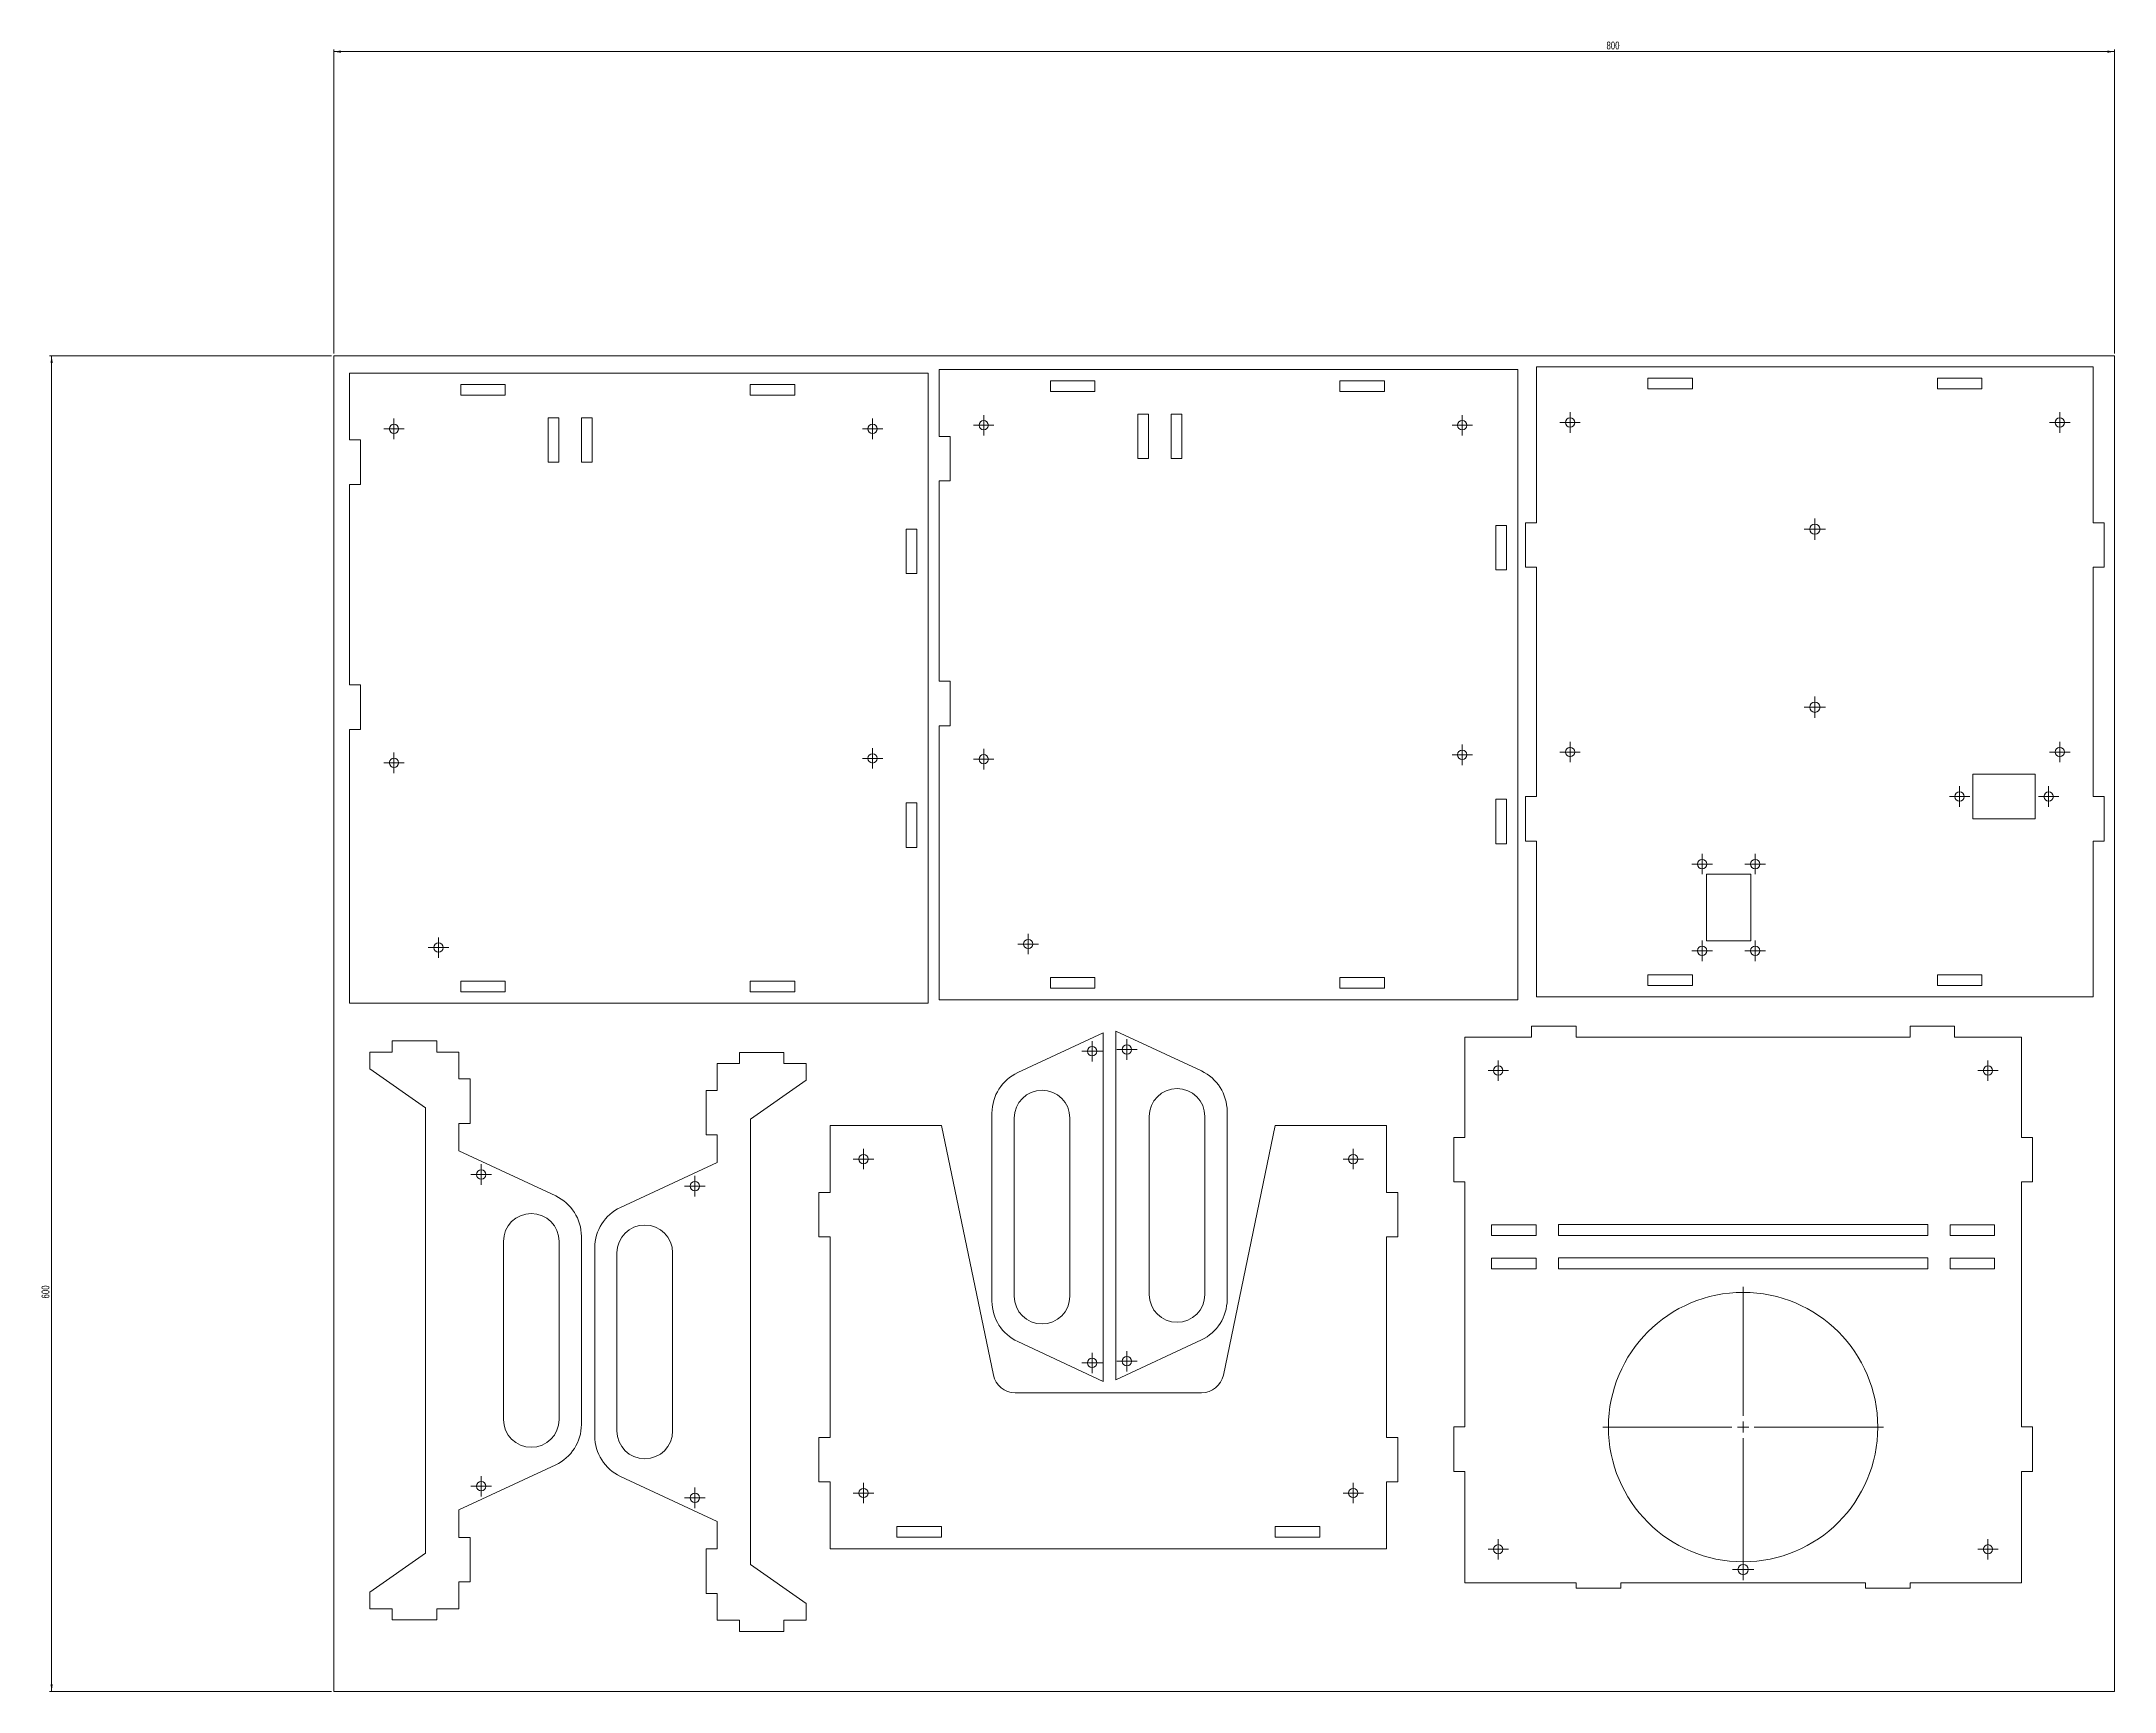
# Model space of a CAD drawing. Header units: millimetres. Extents: x -117 to 814, y 228 to 970.
import ezdxf

# ---------------------------------------------------------------- set-up
doc = ezdxf.new("R2010")
doc.units = ezdxf.units.MM
doc.styles.add('SLDTEXTSTYLE0', font='TXT', dxfattribs={"width": 0.75})
doc.dimstyles.new('SLDDIMSTYLE0', dxfattribs={"dimtxt": 3.5, "dimasz": 3.302, "dimexe": 0, "dimexo": 0.0625, "dimgap": 0.875, "dimtad": 1, "dimrnd": 1e-09, "dimzin": 12, "dimdsep": 46, "dimtxsty": 'SLDTEXTSTYLE0', "dimsah": 1, "dimcen": 0.09, "dimadec": 0, "dimazin": 3, "dimtfac": 1, "dimtofl": 0, "dimtmove": 0, "dimatfit": 3, "dimfxl": 0, "dimfrac": 2, "dimtolj": 1, "dimtzin": 12, "dimarcsym": 0})

# ---------------------------------------------------------------- blocks, each defined once
blk = doc.blocks.new('SW_CENTERMARKSYMBOL_0')
at = {"color": 0, "linetype": 'Continuous', "lineweight": 0}
for p, q in [((-2.5, 0), (-4.6, 0)), ((0, 0), (-2.5, 0)), ((0, 2.5), (0, 4.6)), ((0, 0), (0, 2.5)), ((0, 0), (0, -2.5)), ((0, 0), (2.5, 0)), ((2.5, 0), (4.6, 0)), ((0, -2.5), (0, -4.6))]:
    blk.add_line(p, q, dxfattribs=at)
blk = doc.blocks.new('SW_CENTERMARKSYMBOL_1')
at = {"color": 0, "linetype": 'Continuous', "lineweight": 0}
for p, q in [((-2.5, 0), (-4.6, 0)), ((0, 0), (-2.5, 0)), ((0, 2.5), (0, 4.6)), ((0, 0), (0, 2.5)), ((0, 0), (0, -2.5)), ((0, 0), (2.5, 0)), ((2.5, 0), (4.6, 0)), ((0, -2.5), (0, -4.6))]:
    blk.add_line(p, q, dxfattribs=at)
blk = doc.blocks.new('SW_CENTERMARKSYMBOL_2')
at = {"color": 0, "linetype": 'Continuous', "lineweight": 0}
for p, q in [((-2.5, 0), (-4.6, 0)), ((0, 0), (-2.5, 0)), ((0, 2.5), (0, 4.6)), ((0, 0), (0, 2.5)), ((0, 0), (0, -2.5)), ((0, 0), (2.5, 0)), ((2.5, 0), (4.6, 0)), ((0, -2.5), (0, -4.6))]:
    blk.add_line(p, q, dxfattribs=at)
blk = doc.blocks.new('SW_CENTERMARKSYMBOL_3')
at = {"color": 0, "linetype": 'Continuous', "lineweight": 0}
for p, q in [((-2.5, 0), (-4.6, 0)), ((0, 0), (-2.5, 0)), ((0, 2.5), (0, 4.6)), ((0, 0), (0, 2.5)), ((0, 0), (0, -2.5)), ((0, 0), (2.5, 0)), ((2.5, 0), (4.6, 0)), ((0, -2.5), (0, -4.6))]:
    blk.add_line(p, q, dxfattribs=at)
blk = doc.blocks.new('SW_CENTERMARKSYMBOL_4')
at = {"color": 0, "linetype": 'Continuous', "lineweight": 0}
for p, q in [((-2.5, 0), (-4.6, 0)), ((0, 0), (-2.5, 0)), ((0, 2.5), (0, 4.6)), ((0, 0), (0, 2.5)), ((0, 0), (0, -2.5)), ((0, 0), (2.5, 0)), ((2.5, 0), (4.6, 0)), ((0, -2.5), (0, -4.6))]:
    blk.add_line(p, q, dxfattribs=at)
blk = doc.blocks.new('SW_CENTERMARKSYMBOL_5')
at = {"color": 0, "linetype": 'Continuous', "lineweight": 0}
for p, q in [((-2.5, 0), (-4.8, 0)), ((0, 0), (-2.5, 0)), ((0, 2.5), (0, 4.8)), ((0, 0), (0, 2.5)), ((0, 0), (0, -2.5)), ((0, 0), (2.5, 0)), ((2.5, 0), (4.8, 0)), ((0, -2.5), (0, -4.8))]:
    blk.add_line(p, q, dxfattribs=at)
blk = doc.blocks.new('SW_CENTERMARKSYMBOL_6')
at = {"color": 0, "linetype": 'Continuous', "lineweight": 0}
for p, q in [((-2.5, 0), (-4.8, 0)), ((0, 0), (-2.5, 0)), ((0, 2.5), (0, 4.8)), ((0, 0), (0, 2.5)), ((0, 0), (0, -2.5)), ((0, 0), (2.5, 0)), ((2.5, 0), (4.8, 0)), ((0, -2.5), (0, -4.8))]:
    blk.add_line(p, q, dxfattribs=at)
blk = doc.blocks.new('SW_CENTERMARKSYMBOL_7')
at = {"color": 0, "linetype": 'Continuous', "lineweight": 0}
for p, q in [((-2.5, 0), (-4.6, 0)), ((0, 0), (-2.5, 0)), ((0, 2.5), (0, 4.6)), ((0, 0), (0, 2.5)), ((0, 0), (0, -2.5)), ((0, 0), (2.5, 0)), ((2.5, 0), (4.6, 0)), ((0, -2.5), (0, -4.6))]:
    blk.add_line(p, q, dxfattribs=at)
blk = doc.blocks.new('SW_CENTERMARKSYMBOL_8')
at = {"color": 0, "linetype": 'Continuous', "lineweight": 0}
for p, q in [((-2.5, 0), (-4.6, 0)), ((0, 0), (-2.5, 0)), ((0, 2.5), (0, 4.6)), ((0, 0), (0, 2.5)), ((0, 0), (0, -2.5)), ((0, 0), (2.5, 0)), ((2.5, 0), (4.6, 0)), ((0, -2.5), (0, -4.6))]:
    blk.add_line(p, q, dxfattribs=at)
blk = doc.blocks.new('SW_CENTERMARKSYMBOL_9')
at = {"color": 0, "linetype": 'Continuous', "lineweight": 0}
for p, q in [((-2.5, 0), (-4.6, 0)), ((0, 0), (-2.5, 0)), ((0, 2.5), (0, 4.6)), ((0, 0), (0, 2.5)), ((0, 0), (0, -2.5)), ((0, 0), (2.5, 0)), ((2.5, 0), (4.6, 0)), ((0, -2.5), (0, -4.6))]:
    blk.add_line(p, q, dxfattribs=at)
blk = doc.blocks.new('SW_CENTERMARKSYMBOL_10')
at = {"color": 0, "linetype": 'Continuous', "lineweight": 0}
for p, q in [((-2.5, 0), (-4.6, 0)), ((0, 0), (-2.5, 0)), ((0, 2.5), (0, 4.6)), ((0, 0), (0, 2.5)), ((0, 0), (0, -2.5)), ((0, 0), (2.5, 0)), ((2.5, 0), (4.6, 0)), ((0, -2.5), (0, -4.6))]:
    blk.add_line(p, q, dxfattribs=at)
blk = doc.blocks.new('SW_CENTERMARKSYMBOL_11')
at = {"color": 0, "linetype": 'Continuous', "lineweight": 0}
for p, q in [((-2.5, 0), (-4.6, 0)), ((0, 0), (-2.5, 0)), ((0, 2.5), (0, 4.6)), ((0, 0), (0, 2.5)), ((0, 0), (0, -2.5)), ((0, 0), (2.5, 0)), ((2.5, 0), (4.6, 0)), ((0, -2.5), (0, -4.6))]:
    blk.add_line(p, q, dxfattribs=at)
blk = doc.blocks.new('SW_CENTERMARKSYMBOL_12')
at = {"color": 0, "linetype": 'Continuous', "lineweight": 0}
for p, q in [((-2.5, 0), (-4.6, 0)), ((0, 0), (-2.5, 0)), ((0, 2.5), (0, 4.6)), ((0, 0), (0, 2.5)), ((0, 0), (0, -2.5)), ((0, 0), (2.5, 0)), ((2.5, 0), (4.6, 0)), ((0, -2.5), (0, -4.6))]:
    blk.add_line(p, q, dxfattribs=at)
blk = doc.blocks.new('SW_CENTERMARKSYMBOL_13')
at = {"color": 0, "linetype": 'Continuous', "lineweight": 0}
for p, q in [((-2.5, 0), (-4.6, 0)), ((0, 0), (-2.5, 0)), ((0, 2.5), (0, 4.6)), ((0, 0), (0, 2.5)), ((0, 0), (0, -2.5)), ((0, 0), (2.5, 0)), ((2.5, 0), (4.6, 0)), ((0, -2.5), (0, -4.6))]:
    blk.add_line(p, q, dxfattribs=at)
blk = doc.blocks.new('SW_CENTERMARKSYMBOL_14')
at = {"color": 0, "linetype": 'Continuous', "lineweight": 0}
for p, q in [((-2.5, 0), (-4.6, 0)), ((0, 0), (-2.5, 0)), ((0, 2.5), (0, 4.6)), ((0, 0), (0, 2.5)), ((0, 0), (0, -2.5)), ((0, 0), (2.5, 0)), ((2.5, 0), (4.6, 0)), ((0, -2.5), (0, -4.6))]:
    blk.add_line(p, q, dxfattribs=at)
blk = doc.blocks.new('SW_CENTERMARKSYMBOL_15')
at = {"color": 0, "linetype": 'Continuous', "lineweight": 0}
for p, q in [((-2.5, 0), (-4.6, 0)), ((0, 0), (-2.5, 0)), ((0, 2.5), (0, 4.6)), ((0, 0), (0, 2.5)), ((0, 0), (0, -2.5)), ((0, 0), (2.5, 0)), ((2.5, 0), (4.6, 0)), ((0, -2.5), (0, -4.6))]:
    blk.add_line(p, q, dxfattribs=at)
blk = doc.blocks.new('SW_CENTERMARKSYMBOL_16')
at = {"color": 0, "linetype": 'Continuous', "lineweight": 0}
for p, q in [((-2.5, 0), (-4.6, 0)), ((0, 0), (-2.5, 0)), ((0, 2.5), (0, 4.6)), ((0, 0), (0, 2.5)), ((0, 0), (0, -2.5)), ((0, 0), (2.5, 0)), ((2.5, 0), (4.6, 0)), ((0, -2.5), (0, -4.6))]:
    blk.add_line(p, q, dxfattribs=at)
blk = doc.blocks.new('SW_CENTERMARKSYMBOL_17')
at = {"color": 0, "linetype": 'Continuous', "lineweight": 0}
for p, q in [((-2.5, 0), (-4.6, 0)), ((0, 0), (-2.5, 0)), ((0, 2.5), (0, 4.6)), ((0, 0), (0, 2.5)), ((0, 0), (0, -2.5)), ((0, 0), (2.5, 0)), ((2.5, 0), (4.6, 0)), ((0, -2.5), (0, -4.6))]:
    blk.add_line(p, q, dxfattribs=at)
blk = doc.blocks.new('SW_CENTERMARKSYMBOL_18')
at = {"color": 0, "linetype": 'Continuous', "lineweight": 0}
for p, q in [((-2.5, 0), (-4.6, 0)), ((0, 0), (-2.5, 0)), ((0, 2.5), (0, 4.6)), ((0, 0), (0, 2.5)), ((0, 0), (0, -2.5)), ((0, 0), (2.5, 0)), ((2.5, 0), (4.6, 0)), ((0, -2.5), (0, -4.6))]:
    blk.add_line(p, q, dxfattribs=at)
blk = doc.blocks.new('SW_CENTERMARKSYMBOL_19')
at = {"color": 0, "linetype": 'Continuous', "lineweight": 0}
for p, q in [((-2.5, 0), (-4.6, 0)), ((0, 0), (-2.5, 0)), ((0, 2.5), (0, 4.6)), ((0, 0), (0, 2.5)), ((0, 0), (0, -2.5)), ((0, 0), (2.5, 0)), ((2.5, 0), (4.6, 0)), ((0, -2.5), (0, -4.6))]:
    blk.add_line(p, q, dxfattribs=at)
blk = doc.blocks.new('SW_CENTERMARKSYMBOL_20')
at = {"color": 0, "linetype": 'Continuous', "lineweight": 0}
for p, q in [((-2.5, 0), (-4.6, 0)), ((0, 0), (-2.5, 0)), ((0, 2.5), (0, 4.6)), ((0, 0), (0, 2.5)), ((0, 0), (0, -2.5)), ((0, 0), (2.5, 0)), ((2.5, 0), (4.6, 0)), ((0, -2.5), (0, -4.6))]:
    blk.add_line(p, q, dxfattribs=at)
blk = doc.blocks.new('SW_CENTERMARKSYMBOL_21')
at = {"color": 0, "linetype": 'Continuous', "lineweight": 0}
for p, q in [((0, 5), (0, 63)), ((-5, 0), (-63, 0)), ((0, 0), (-2.5, 0)), ((0, 0), (0, 2.5)), ((0, 0), (0, -2.5)), ((0, 0), (2.5, 0)), ((5, 0), (63, 0)), ((0, -5), (0, -63))]:
    blk.add_line(p, q, dxfattribs=at)
blk = doc.blocks.new('SW_CENTERMARKSYMBOL_22')
at = {"color": 0, "linetype": 'Continuous', "lineweight": 0}
for p, q in [((-2.5, 0), (-4.8, 0)), ((0, 0), (-2.5, 0)), ((0, 2.5), (0, 4.8)), ((0, 0), (0, 2.5)), ((0, 0), (0, -2.5)), ((0, 0), (2.5, 0)), ((2.5, 0), (4.8, 0)), ((0, -2.5), (0, -4.8))]:
    blk.add_line(p, q, dxfattribs=at)
blk = doc.blocks.new('SW_CENTERMARKSYMBOL_23')
at = {"color": 0, "linetype": 'Continuous', "lineweight": 0}
for p, q in [((-2.5, 0), (-4.6, 0)), ((0, 0), (-2.5, 0)), ((0, 2.5), (0, 4.6)), ((0, 0), (0, 2.5)), ((0, 0), (0, -2.5)), ((0, 0), (2.5, 0)), ((2.5, 0), (4.6, 0)), ((0, -2.5), (0, -4.6))]:
    blk.add_line(p, q, dxfattribs=at)
blk = doc.blocks.new('SW_CENTERMARKSYMBOL_24')
at = {"color": 0, "linetype": 'Continuous', "lineweight": 0}
for p, q in [((-2.5, 0), (-4.6, 0)), ((0, 0), (-2.5, 0)), ((0, 2.5), (0, 4.6)), ((0, 0), (0, 2.5)), ((0, 0), (0, -2.5)), ((0, 0), (2.5, 0)), ((2.5, 0), (4.6, 0)), ((0, -2.5), (0, -4.6))]:
    blk.add_line(p, q, dxfattribs=at)
blk = doc.blocks.new('SW_CENTERMARKSYMBOL_25')
at = {"color": 0, "linetype": 'Continuous', "lineweight": 0}
for p, q in [((-2.5, 0), (-4.6, 0)), ((0, 0), (-2.5, 0)), ((0, 2.5), (0, 4.6)), ((0, 0), (0, 2.5)), ((0, 0), (0, -2.5)), ((0, 0), (2.5, 0)), ((2.5, 0), (4.6, 0)), ((0, -2.5), (0, -4.6))]:
    blk.add_line(p, q, dxfattribs=at)
blk = doc.blocks.new('SW_CENTERMARKSYMBOL_26')
at = {"color": 0, "linetype": 'Continuous', "lineweight": 0}
for p, q in [((-2.5, 0), (-4.6, 0)), ((0, 0), (-2.5, 0)), ((0, 2.5), (0, 4.6)), ((0, 0), (0, 2.5)), ((0, 0), (0, -2.5)), ((0, 0), (2.5, 0)), ((2.5, 0), (4.6, 0)), ((0, -2.5), (0, -4.6))]:
    blk.add_line(p, q, dxfattribs=at)
blk = doc.blocks.new('_D')
at = {"color": 7, "linetype": 'Continuous', "lineweight": 0}
for p, q in [((14.19, 829.48), (14.19, 966.04)), ((14.19, 965.04), (814.19, 965.04)), ((814.19, 829.48), (814.19, 966.04))]:
    blk.add_line(p, q, dxfattribs=at)
for points in [[(14.19, 965.04), (17.49, 964.53), (17.49, 965.55)], [(814.19, 965.04), (810.89, 965.55), (810.89, 964.53)]]:
    blk.add_solid(points, dxfattribs=at)
at = {"color": 7, "linetype": 'Continuous', "lineweight": 0, "insert": (585.95, 969.55, 0.1), "char_height": 3.5, "attachment_point": 1, "style": 'SLDTEXTSTYLE0'}
blk.add_mtext('800', dxfattribs=at)
blk = doc.blocks.new('_D_1')
at = {"color": 7, "linetype": 'Continuous', "lineweight": 0}
for p, q in [((13.19, 828.48), (-113.52, 828.48)), ((-112.52, 828.48), (-112.52, 228.48)), ((13.19, 228.48), (-113.52, 228.48))]:
    blk.add_line(p, q, dxfattribs=at)
for points in [[(-112.52, 828.48), (-113.02, 825.17), (-112.01, 825.17)], [(-112.52, 228.48), (-112.01, 231.78), (-113.02, 231.78)]]:
    blk.add_solid(points, dxfattribs=at)
at = {"color": 7, "linetype": 'Continuous', "lineweight": 0, "insert": (-117.03, 405.01, 0.1), "char_height": 3.5, "attachment_point": 1, "rotation": 90, "style": 'SLDTEXTSTYLE0'}
blk.add_mtext('600', dxfattribs=at)
blk = doc.blocks.new('SW_CENTERMARKSYMBOL_27')
at = {"color": 0, "linetype": 'Continuous', "lineweight": 0}
for p, q in [((-2.5, 0), (-4.6, 0)), ((0, 0), (-2.5, 0)), ((0, 2.5), (0, 4.6)), ((0, 0), (0, 2.5)), ((0, 0), (0, -2.5)), ((0, 0), (2.5, 0)), ((2.5, 0), (4.6, 0)), ((0, -2.5), (0, -4.6))]:
    blk.add_line(p, q, dxfattribs=at)
blk = doc.blocks.new('SW_CENTERMARKSYMBOL_28')
at = {"color": 0, "linetype": 'Continuous', "lineweight": 0}
for p, q in [((-2.5, 0), (-4.6, 0)), ((0, 0), (-2.5, 0)), ((0, 2.5), (0, 4.6)), ((0, 0), (0, 2.5)), ((0, 0), (0, -2.5)), ((0, 0), (2.5, 0)), ((2.5, 0), (4.6, 0)), ((0, -2.5), (0, -4.6))]:
    blk.add_line(p, q, dxfattribs=at)
blk = doc.blocks.new('SW_CENTERMARKSYMBOL_29')
at = {"color": 0, "linetype": 'Continuous', "lineweight": 0}
for p, q in [((-2.5, 0), (-4.6, 0)), ((0, 0), (-2.5, 0)), ((0, 2.5), (0, 4.6)), ((0, 0), (0, 2.5)), ((0, 0), (0, -2.5)), ((0, 0), (2.5, 0)), ((2.5, 0), (4.6, 0)), ((0, -2.5), (0, -4.6))]:
    blk.add_line(p, q, dxfattribs=at)
blk = doc.blocks.new('SW_CENTERMARKSYMBOL_30')
at = {"color": 0, "linetype": 'Continuous', "lineweight": 0}
for p, q in [((-2.5, 0), (-4.6, 0)), ((0, 0), (-2.5, 0)), ((0, 2.5), (0, 4.6)), ((0, 0), (0, 2.5)), ((0, 0), (0, -2.5)), ((0, 0), (2.5, 0)), ((2.5, 0), (4.6, 0)), ((0, -2.5), (0, -4.6))]:
    blk.add_line(p, q, dxfattribs=at)
blk = doc.blocks.new('SW_CENTERMARKSYMBOL_31')
at = {"color": 0, "linetype": 'Continuous', "lineweight": 0}
for p, q in [((-2.5, 0), (-4.6, 0)), ((0, 0), (-2.5, 0)), ((0, 2.5), (0, 4.6)), ((0, 0), (0, 2.5)), ((0, 0), (0, -2.5)), ((0, 0), (2.5, 0)), ((2.5, 0), (4.6, 0)), ((0, -2.5), (0, -4.6))]:
    blk.add_line(p, q, dxfattribs=at)
blk = doc.blocks.new('SW_CENTERMARKSYMBOL_32')
at = {"color": 0, "linetype": 'Continuous', "lineweight": 0}
for p, q in [((-2.5, 0), (-4.6, 0)), ((0, 0), (-2.5, 0)), ((0, 2.5), (0, 4.6)), ((0, 0), (0, 2.5)), ((0, 0), (0, -2.5)), ((0, 0), (2.5, 0)), ((2.5, 0), (4.6, 0)), ((0, -2.5), (0, -4.6))]:
    blk.add_line(p, q, dxfattribs=at)
blk = doc.blocks.new('SW_CENTERMARKSYMBOL_33')
at = {"color": 0, "linetype": 'Continuous', "lineweight": 0}
for p, q in [((-2.5, 0), (-4.6, 0)), ((0, 0), (-2.5, 0)), ((0, 2.5), (0, 4.6)), ((0, 0), (0, 2.5)), ((0, 0), (0, -2.5)), ((0, 0), (2.5, 0)), ((2.5, 0), (4.6, 0)), ((0, -2.5), (0, -4.6))]:
    blk.add_line(p, q, dxfattribs=at)
blk = doc.blocks.new('SW_CENTERMARKSYMBOL_34')
at = {"color": 0, "linetype": 'Continuous', "lineweight": 0}
for p, q in [((-2.5, 0), (-4.6, 0)), ((0, 0), (-2.5, 0)), ((0, 2.5), (0, 4.6)), ((0, 0), (0, 2.5)), ((0, 0), (0, -2.5)), ((0, 0), (2.5, 0)), ((2.5, 0), (4.6, 0)), ((0, -2.5), (0, -4.6))]:
    blk.add_line(p, q, dxfattribs=at)
blk = doc.blocks.new('SW_CENTERMARKSYMBOL_35')
at = {"color": 0, "linetype": 'Continuous', "lineweight": 0}
for p, q in [((-2.5, 0), (-4.6, 0)), ((0, 0), (-2.5, 0)), ((0, 2.5), (0, 4.6)), ((0, 0), (0, 2.5)), ((0, 0), (0, -2.5)), ((0, 0), (2.5, 0)), ((2.5, 0), (4.6, 0)), ((0, -2.5), (0, -4.6))]:
    blk.add_line(p, q, dxfattribs=at)
blk = doc.blocks.new('SW_CENTERMARKSYMBOL_36')
at = {"color": 0, "linetype": 'Continuous', "lineweight": 0}
for p, q in [((-2.5, 0), (-4.6, 0)), ((0, 0), (-2.5, 0)), ((0, 2.5), (0, 4.6)), ((0, 0), (0, 2.5)), ((0, 0), (0, -2.5)), ((0, 0), (2.5, 0)), ((2.5, 0), (4.6, 0)), ((0, -2.5), (0, -4.6))]:
    blk.add_line(p, q, dxfattribs=at)
blk = doc.blocks.new('SW_CENTERMARKSYMBOL_37')
at = {"color": 0, "linetype": 'Continuous', "lineweight": 0}
for p, q in [((-2.5, 0), (-4.6, 0)), ((0, 0), (-2.5, 0)), ((0, 2.5), (0, 4.6)), ((0, 0), (0, 2.5)), ((0, 0), (0, -2.5)), ((0, 0), (2.5, 0)), ((2.5, 0), (4.6, 0)), ((0, -2.5), (0, -4.6))]:
    blk.add_line(p, q, dxfattribs=at)
blk = doc.blocks.new('SW_CENTERMARKSYMBOL_38')
at = {"color": 0, "linetype": 'Continuous', "lineweight": 0}
for p, q in [((-2.5, 0), (-4.6, 0)), ((0, 0), (-2.5, 0)), ((0, 2.5), (0, 4.6)), ((0, 0), (0, 2.5)), ((0, 0), (0, -2.5)), ((0, 0), (2.5, 0)), ((2.5, 0), (4.6, 0)), ((0, -2.5), (0, -4.6))]:
    blk.add_line(p, q, dxfattribs=at)
blk = doc.blocks.new('SW_CENTERMARKSYMBOL_39')
at = {"color": 0, "linetype": 'Continuous', "lineweight": 0}
for p, q in [((-2.5, 0), (-4.6, 0)), ((0, 0), (-2.5, 0)), ((0, 2.5), (0, 4.6)), ((0, 0), (0, 2.5)), ((0, 0), (0, -2.5)), ((0, 0), (2.5, 0)), ((2.5, 0), (4.6, 0)), ((0, -2.5), (0, -4.6))]:
    blk.add_line(p, q, dxfattribs=at)

msp = doc.modelspace()

# ---------------------------------------------------------------- linework, layer by layer
at = {"color": 7, "linetype": 'Continuous', "lineweight": 0}
for p, q in [((14.189, 828.476), (814.189, 828.476)), ((14.189, 828.476), (14.189, 228.476)), ((814.189, 828.476), (814.189, 228.476)), ((14.189, 228.476), (814.189, 228.476))]:
    msp.add_line(p, q, dxfattribs=at)
at = {"color": 7, "linetype": 'Continuous', "lineweight": 15}
for p, q in [((21.282, 820.614), (21.282, 790.614)), ((281.282, 820.614), (21.282, 820.614)), ((281.282, 537.614), (281.282, 820.614)), ((286.187, 822.225), (286.187, 792.225)), ((546.187, 822.225), (286.187, 822.225)), ((546.187, 539.225), (546.187, 822.225)), ((804.597, 823.468), (554.597, 823.468)), ((554.597, 823.468), (554.597, 753.468)), ((804.597, 753.468), (804.597, 823.468)), ((91.282, 815.514), (71.282, 815.514)), ((71.282, 815.514), (71.282, 810.714)), ((71.282, 810.714), (91.282, 810.714)), ((91.282, 810.714), (91.282, 815.514)), ((221.282, 815.514), (201.282, 815.514)), ((201.282, 815.514), (201.282, 810.714)), ((201.282, 810.714), (221.282, 810.714)), ((221.282, 810.714), (221.282, 815.514)), ((356.187, 817.125), (336.187, 817.125)), ((336.187, 817.125), (336.187, 812.325)), ((336.187, 812.325), (356.187, 812.325)), ((356.187, 812.325), (356.187, 817.125)), ((486.187, 817.125), (466.187, 817.125)), ((466.187, 817.125), (466.187, 812.325)), ((466.187, 812.325), (486.187, 812.325)), ((486.187, 812.325), (486.187, 817.125)), ((604.597, 818.368), (604.597, 813.568)), ((624.597, 818.368), (604.597, 818.368)), ((604.597, 813.568), (624.597, 813.568)), ((624.597, 813.568), (624.597, 818.368)), ((754.597, 818.368), (734.597, 818.368)), ((734.597, 818.368), (734.597, 813.568)), ((734.597, 813.568), (754.597, 813.568)), ((754.597, 813.568), (754.597, 818.368)), ((375.382, 802.225), (375.382, 782.225)), ((380.182, 802.225), (375.382, 802.225)), ((380.182, 782.225), (380.182, 802.225)), ((395.182, 802.225), (390.382, 802.225)), ((390.382, 802.225), (390.382, 782.225)), ((395.182, 782.225), (395.182, 802.225)), ((110.477, 800.614), (110.477, 780.614)), ((115.277, 800.614), (110.477, 800.614)), ((115.277, 780.614), (115.277, 800.614)), ((130.277, 800.614), (125.477, 800.614)), ((125.477, 800.614), (125.477, 780.614)), ((130.277, 780.614), (130.277, 800.614)), ((291.187, 792.225), (286.187, 792.225)), ((291.187, 772.225), (291.187, 792.225)), ((26.282, 790.614), (21.282, 790.614)), ((26.282, 770.614), (26.282, 790.614)), ((110.477, 780.614), (115.277, 780.614)), ((125.477, 780.614), (130.277, 780.614)), ((375.382, 782.225), (380.182, 782.225)), ((390.382, 782.225), (395.182, 782.225)), ((21.282, 770.614), (26.282, 770.614)), ((21.282, 770.614), (21.282, 680.614)), ((286.187, 772.225), (291.187, 772.225)), ((286.187, 772.225), (286.187, 682.225)), ((276.182, 750.614), (271.382, 750.614)), ((271.382, 750.614), (271.382, 730.614)), ((276.182, 730.614), (276.182, 750.614)), ((541.087, 752.225), (536.287, 752.225)), ((536.287, 752.225), (536.287, 732.225)), ((541.087, 732.225), (541.087, 752.225)), ((549.597, 753.468), (549.597, 733.468)), ((554.597, 753.468), (549.597, 753.468)), ((809.597, 753.468), (804.597, 753.468)), ((809.597, 733.468), (809.597, 753.468)), ((271.382, 730.614), (276.182, 730.614)), ((536.287, 732.225), (541.087, 732.225)), ((549.597, 733.468), (554.597, 733.468)), ((554.597, 733.468), (554.597, 630.468)), ((804.597, 733.468), (809.597, 733.468)), ((804.597, 630.468), (804.597, 733.468)), ((26.282, 680.614), (21.282, 680.614)), ((26.282, 660.614), (26.282, 680.614)), ((291.187, 682.225), (286.187, 682.225)), ((291.187, 662.225), (291.187, 682.225)), ((286.187, 662.225), (291.187, 662.225)), ((286.187, 662.225), (286.187, 539.225)), ((21.282, 660.614), (26.282, 660.614)), ((21.282, 660.614), (21.282, 537.614)), ((778.597, 640.468), (750.597, 640.468)), ((750.597, 640.468), (750.597, 620.468)), ((778.597, 620.468), (778.597, 640.468)), ((276.182, 627.614), (271.382, 627.614)), ((271.382, 627.614), (271.382, 607.614)), ((276.182, 607.614), (276.182, 627.614)), ((541.087, 629.225), (536.287, 629.225)), ((536.287, 629.225), (536.287, 609.225)), ((541.087, 609.225), (541.087, 629.225)), ((549.597, 630.468), (549.597, 610.468)), ((554.597, 630.468), (549.597, 630.468)), ((809.597, 630.468), (804.597, 630.468)), ((809.597, 610.468), (809.597, 630.468)), ((750.597, 620.468), (778.597, 620.468)), ((271.382, 607.614), (276.182, 607.614)), ((536.287, 609.225), (541.087, 609.225)), ((549.597, 610.468), (554.597, 610.468)), ((554.597, 610.468), (554.597, 540.468)), ((804.597, 610.468), (809.597, 610.468)), ((804.597, 540.468), (804.597, 610.468)), ((650.847, 595.668), (630.847, 595.668)), ((630.847, 595.668), (630.847, 565.668)), ((650.847, 565.668), (650.847, 595.668)), ((630.847, 565.668), (650.847, 565.668)), ((624.597, 550.368), (604.597, 550.368)), ((604.597, 550.368), (604.597, 545.568)), ((624.597, 545.568), (624.597, 550.368)), ((754.597, 550.368), (734.597, 550.368)), ((734.597, 550.368), (734.597, 545.568)), ((754.597, 545.568), (754.597, 550.368)), ((91.282, 547.514), (71.282, 547.514)), ((71.282, 547.514), (71.282, 542.714)), ((71.282, 542.714), (91.282, 542.714)), ((91.282, 542.714), (91.282, 547.514)), ((221.282, 547.514), (201.282, 547.514)), ((201.282, 547.514), (201.282, 542.714)), ((201.282, 542.714), (221.282, 542.714)), ((221.282, 542.714), (221.282, 547.514)), ((356.187, 549.125), (336.187, 549.125)), ((336.187, 549.125), (336.187, 544.325)), ((336.187, 544.325), (356.187, 544.325)), ((356.187, 544.325), (356.187, 549.125)), ((486.187, 549.125), (466.187, 549.125)), ((466.187, 549.125), (466.187, 544.325)), ((466.187, 544.325), (486.187, 544.325)), ((486.187, 544.325), (486.187, 549.125)), ((554.597, 540.468), (804.597, 540.468)), ((604.597, 545.568), (624.597, 545.568)), ((734.597, 545.568), (754.597, 545.568)), ((21.282, 537.614), (281.282, 537.614)), ((286.187, 539.225), (546.187, 539.225)), ((359.909, 524.375), (321.457, 506.444)), ((359.909, 367.744), (359.909, 524.375)), ((365.542, 525.133), (403.994, 507.203)), ((365.542, 368.503), (365.542, 525.133)), ((522.338, 522.353), (522.338, 477.353)), ((522.338, 522.353), (552.338, 522.353)), ((552.338, 522.353), (552.338, 527.353)), ((572.338, 527.353), (552.338, 527.353)), ((572.338, 527.353), (572.338, 522.353)), ((572.338, 522.353), (722.338, 522.353)), ((722.338, 522.353), (722.338, 527.353)), ((742.338, 527.353), (722.338, 527.353)), ((742.338, 527.353), (742.338, 522.353)), ((742.338, 522.353), (772.338, 522.353)), ((772.338, 477.353), (772.338, 522.353)), ((30.465, 508.187), (30.465, 515.682)), ((30.465, 515.682), (40.465, 515.682)), ((40.465, 515.682), (40.465, 520.682)), ((40.465, 520.682), (60.465, 520.682)), ((60.465, 520.682), (60.465, 515.682)), ((60.465, 515.682), (70.465, 515.682)), ((70.465, 515.682), (70.465, 503.682)), ((196.458, 515.495), (196.458, 510.495)), ((216.458, 515.495), (196.458, 515.495)), ((216.458, 510.495), (216.458, 515.495)), ((55.465, 490.682), (30.465, 508.187)), ((70.465, 503.682), (75.465, 503.682)), ((75.465, 503.682), (75.465, 483.682)), ((186.458, 510.495), (186.458, 498.495)), ((196.458, 510.495), (186.458, 510.495)), ((201.458, 485.495), (226.458, 503.001)), ((226.458, 510.495), (216.458, 510.495)), ((226.458, 503.001), (226.458, 510.495)), ((181.458, 498.495), (181.458, 478.495)), ((186.458, 498.495), (181.458, 498.495)), ((55.465, 290.682), (55.465, 490.682)), ((201.458, 285.495), (201.458, 485.495)), ((309.909, 488.318), (309.909, 403.801)), ((319.909, 486.06), (319.909, 406.06)), ((344.909, 406.06), (344.909, 486.06)), ((380.542, 406.818), (380.542, 486.818)), ((405.542, 486.818), (405.542, 406.818)), ((415.542, 489.077), (415.542, 404.559)), ((75.465, 483.682), (70.465, 483.682)), ((70.465, 483.682), (70.465, 471.329)), ((181.458, 478.495), (186.458, 478.495)), ((186.458, 478.495), (186.458, 466.142)), ((237.2, 482.639), (237.2, 452.639)), ((287.2, 482.639), (237.2, 482.639)), ((310.541, 370.599), (287.2, 482.639)), ((437.2, 482.639), (413.858, 370.599)), ((487.2, 482.639), (437.2, 482.639)), ((487.2, 452.639), (487.2, 482.639)), ((517.338, 477.353), (517.338, 457.353)), ((522.338, 477.353), (517.338, 477.353)), ((777.338, 477.353), (772.338, 477.353)), ((777.338, 457.353), (777.338, 477.353)), ((70.465, 471.329), (113.917, 451.067)), ((186.458, 466.142), (143.006, 445.88)), ((517.338, 457.353), (522.338, 457.353)), ((522.338, 457.353), (522.338, 347.353)), ((772.338, 457.353), (777.338, 457.353)), ((772.338, 347.353), (772.338, 457.353)), ((232.2, 452.639), (232.2, 432.639)), ((237.2, 452.639), (232.2, 452.639)), ((492.2, 452.639), (487.2, 452.639)), ((492.2, 432.639), (492.2, 452.639)), ((554.338, 438.158), (534.338, 438.158)), ((534.338, 438.158), (534.338, 433.358)), ((554.338, 433.358), (554.338, 438.158)), ((730.338, 438.258), (564.338, 438.258)), ((564.338, 438.258), (564.338, 433.258)), ((730.338, 433.258), (730.338, 438.258)), ((740.338, 433.358), (740.338, 438.158)), ((740.338, 438.158), (760.338, 438.158)), ((760.338, 438.158), (760.338, 433.358)), ((90.465, 350.682), (90.465, 430.682)), ((115.465, 430.682), (115.465, 350.682)), ((125.465, 432.941), (125.465, 348.423)), ((232.2, 432.639), (237.2, 432.639)), ((237.2, 432.639), (237.2, 342.639)), ((487.2, 432.639), (492.2, 432.639)), ((487.2, 342.639), (487.2, 432.639)), ((534.338, 433.358), (554.338, 433.358)), ((564.338, 433.258), (730.338, 433.258)), ((760.338, 433.358), (740.338, 433.358)), ((131.458, 427.754), (131.458, 343.237)), ((141.458, 425.495), (141.458, 345.495)), ((166.458, 345.495), (166.458, 425.495)), ((554.338, 423.158), (534.338, 423.158)), ((534.338, 423.158), (534.338, 418.358)), ((554.338, 418.358), (554.338, 423.158)), ((730.338, 423.258), (564.338, 423.258)), ((564.338, 423.258), (564.338, 418.258)), ((730.338, 418.258), (730.338, 423.258)), ((740.338, 418.358), (740.338, 423.158)), ((740.338, 423.158), (760.338, 423.158)), ((760.338, 423.158), (760.338, 418.358)), ((534.338, 418.358), (554.338, 418.358)), ((564.338, 418.258), (730.338, 418.258)), ((760.338, 418.358), (740.338, 418.358)), ((321.457, 385.675), (359.909, 367.744)), ((403.994, 386.433), (365.542, 368.503)), ((404.068, 362.639), (320.331, 362.639)), ((517.338, 347.353), (517.338, 327.353)), ((522.338, 347.353), (517.338, 347.353)), ((777.338, 347.353), (772.338, 347.353)), ((777.338, 327.353), (777.338, 347.353)), ((232.2, 342.639), (232.2, 322.639)), ((237.2, 342.639), (232.2, 342.639)), ((492.2, 342.639), (487.2, 342.639)), ((492.2, 322.639), (492.2, 342.639)), ((113.917, 330.297), (70.465, 310.035)), ((517.338, 327.353), (522.338, 327.353)), ((522.338, 327.353), (522.338, 277.353)), ((772.338, 327.353), (777.338, 327.353)), ((772.338, 277.353), (772.338, 327.353)), ((143.006, 325.111), (186.458, 304.849)), ((232.2, 322.639), (237.2, 322.639)), ((237.2, 322.639), (237.2, 292.639)), ((487.2, 322.639), (492.2, 322.639)), ((487.2, 292.639), (487.2, 322.639)), ((70.465, 310.035), (70.465, 297.682)), ((186.458, 304.849), (186.458, 292.495)), ((287.2, 302.539), (267.2, 302.539)), ((267.2, 302.539), (267.2, 297.739)), ((287.2, 297.739), (287.2, 302.539)), ((457.2, 302.539), (437.2, 302.539)), ((437.2, 302.539), (437.2, 297.739)), ((457.2, 297.739), (457.2, 302.539)), ((30.465, 273.177), (55.465, 290.682)), ((70.465, 297.682), (75.465, 297.682)), ((75.465, 297.682), (75.465, 277.682)), ((181.458, 292.495), (181.458, 272.495)), ((186.458, 292.495), (181.458, 292.495)), ((237.2, 292.639), (487.2, 292.639)), ((267.2, 297.739), (287.2, 297.739)), ((437.2, 297.739), (457.2, 297.739)), ((226.458, 267.99), (201.458, 285.495)), ((30.465, 265.682), (30.465, 273.177)), ((75.465, 277.682), (70.465, 277.682)), ((70.465, 277.682), (70.465, 265.682)), ((181.458, 272.495), (186.458, 272.495)), ((186.458, 272.495), (186.458, 260.495)), ((522.338, 277.353), (572.338, 277.353)), ((572.338, 277.353), (572.338, 274.853)), ((572.338, 274.853), (592.338, 274.853)), ((592.338, 277.353), (702.338, 277.353)), ((592.338, 274.853), (592.338, 277.353)), ((702.338, 277.353), (702.338, 274.853)), ((702.338, 274.853), (722.338, 274.853)), ((722.338, 277.353), (772.338, 277.353)), ((722.338, 274.853), (722.338, 277.353)), ((40.465, 265.682), (30.465, 265.682)), ((40.465, 260.682), (40.465, 265.682)), ((70.465, 265.682), (60.465, 265.682)), ((60.465, 265.682), (60.465, 260.682)), ((226.458, 260.495), (226.458, 267.99)), ((60.465, 260.682), (40.465, 260.682)), ((186.458, 260.495), (196.458, 260.495)), ((196.458, 260.495), (196.458, 255.495)), ((196.458, 255.495), (216.458, 255.495)), ((216.458, 260.495), (226.458, 260.495)), ((216.458, 255.495), (216.458, 260.495))]:
    msp.add_line(p, q, dxfattribs=at)
for centre, radius in [((41.282, 795.614), 2.1), ((256.282, 795.614), 2.1), ((306.187, 797.225), 2.1), ((521.187, 797.225), 2.1), ((569.597, 798.468), 2.1), ((789.597, 798.468), 2.1), ((679.597, 750.568), 2.3), ((679.597, 670.568), 2.3), ((569.597, 650.468), 2.1), ((789.597, 650.468), 2.1), ((41.282, 645.614), 2.1), ((256.282, 647.614), 2.1), ((306.187, 647.225), 2.1), ((521.187, 649.225), 2.1), ((744.597, 630.468), 2.1), ((784.597, 630.468), 2.1), ((628.911, 600.148), 2.1), ((652.783, 600.148), 2.1), ((61.282, 562.614), 2.1), ((326.187, 564.225), 2.1), ((628.911, 561.188), 2.1), ((652.783, 561.188), 2.1), ((354.909, 516.06), 2.1), ((370.542, 516.818), 2.1), ((537.338, 507.353), 2.1), ((757.338, 507.353), 2.1), ((252.2, 467.639), 2.1), ((472.2, 467.639), 2.1), ((80.465, 460.682), 2.1), ((176.458, 455.495), 2.1), ((647.338, 347.253), 60.5), ((354.909, 376.06), 2.1), ((370.542, 376.818), 2.1), ((80.465, 320.682), 2.1), ((176.458, 315.495), 2.1), ((252.2, 317.639), 2.1), ((472.2, 317.639), 2.1), ((537.338, 292.353), 2.1), ((757.338, 292.353), 2.1), ((647.338, 283.253), 2.3)]:
    msp.add_circle(centre, radius, dxfattribs=at)
for centre, radius, start, end in [((329.909, 488.318), 20, 115, 180), ((395.542, 489.077), 20, 0, 65), ((332.409, 486.06), 12.5, 0, 180), ((393.042, 486.818), 12.5, 0, 180), ((105.465, 432.941), 20, 0, 65), ((102.965, 430.682), 12.5, 0, 180), ((151.458, 427.754), 20, 115, 180), ((153.958, 425.495), 12.5, 0, 180), ((329.909, 403.801), 20, 180, 245), ((332.409, 406.06), 12.5, 180, 0), ((393.042, 406.818), 12.5, 180, 0), ((395.542, 404.559), 20, 295, 0), ((320.331, 372.639), 10, 191.768289, 270), ((404.068, 372.639), 10, 270, 348.231711), ((102.965, 350.682), 12.5, 180, 0), ((105.465, 348.423), 20, 295, 0), ((153.958, 345.495), 12.5, 180, 0), ((151.458, 343.237), 20, 180, 245)]:
    msp.add_arc(centre, radius, start, end, dxfattribs=at)

# ---------------------------------------------------------------- block references
at = {"color": 7, "linetype": 'Continuous', "lineweight": 0}
for name, p in [('SW_CENTERMARKSYMBOL_0', (306.187, 797.225)), ('SW_CENTERMARKSYMBOL_1', (521.187, 797.225)), ('SW_CENTERMARKSYMBOL_14', (569.597, 798.468)), ('SW_CENTERMARKSYMBOL_13', (789.597, 798.468)), ('SW_CENTERMARKSYMBOL_27', (41.282, 795.614)), ('SW_CENTERMARKSYMBOL_28', (256.282, 795.614)), ('SW_CENTERMARKSYMBOL_6', (679.597, 750.568)), ('SW_CENTERMARKSYMBOL_5', (679.597, 670.568)), ('SW_CENTERMARKSYMBOL_30', (256.282, 647.614)), ('SW_CENTERMARKSYMBOL_3', (521.187, 649.225)), ('SW_CENTERMARKSYMBOL_15', (569.597, 650.468)), ('SW_CENTERMARKSYMBOL_16', (789.597, 650.468)), ('SW_CENTERMARKSYMBOL_31', (41.282, 645.614)), ('SW_CENTERMARKSYMBOL_4', (306.187, 647.225)), ('SW_CENTERMARKSYMBOL_7', (744.597, 630.468)), ('SW_CENTERMARKSYMBOL_8', (784.597, 630.468)), ('SW_CENTERMARKSYMBOL_11', (628.911, 600.148)), ('SW_CENTERMARKSYMBOL_12', (652.783, 600.148)), ('SW_CENTERMARKSYMBOL_2', (326.187, 564.225)), ('SW_CENTERMARKSYMBOL_29', (61.282, 562.614)), ('SW_CENTERMARKSYMBOL_10', (628.911, 561.188)), ('SW_CENTERMARKSYMBOL_9', (652.783, 561.188)), ('SW_CENTERMARKSYMBOL_33', (354.909, 516.06)), ('SW_CENTERMARKSYMBOL_35', (370.542, 516.818)), ('SW_CENTERMARKSYMBOL_25', (537.338, 507.353)), ('SW_CENTERMARKSYMBOL_26', (757.338, 507.353)), ('SW_CENTERMARKSYMBOL_20', (252.2, 467.639)), ('SW_CENTERMARKSYMBOL_19', (472.2, 467.639)), ('SW_CENTERMARKSYMBOL_38', (80.465, 460.682)), ('SW_CENTERMARKSYMBOL_36', (176.458, 455.495)), ('SW_CENTERMARKSYMBOL_21', (647.338, 347.253)), ('SW_CENTERMARKSYMBOL_32', (354.909, 376.06)), ('SW_CENTERMARKSYMBOL_34', (370.542, 376.818)), ('SW_CENTERMARKSYMBOL_39', (80.465, 320.682)), ('SW_CENTERMARKSYMBOL_37', (176.458, 315.495)), ('SW_CENTERMARKSYMBOL_17', (252.2, 317.639)), ('SW_CENTERMARKSYMBOL_18', (472.2, 317.639)), ('SW_CENTERMARKSYMBOL_23', (537.338, 292.353)), ('SW_CENTERMARKSYMBOL_24', (757.338, 292.353)), ('SW_CENTERMARKSYMBOL_22', (647.338, 283.253))]:
    msp.add_blockref(name, p, dxfattribs=at)

# ---------------------------------------------------------------- dimensions: what is measured, and where the dimension line sits
dim = msp.add_linear_dim(base=(814.189, 965.04), p1=(14.189, 828.476), p2=(814.189, 828.476), dimstyle='SLDDIMSTYLE0', dxfattribs=at)
dim.commit()
dim.dimension.update_dxf_attribs({"geometry": '_D', "text_midpoint": (591.251, 965.04), "dimtype": 160})
dim = msp.add_linear_dim(base=(-112.516, 228.476), p1=(14.189, 828.476), p2=(14.189, 228.476), angle=90, dimstyle='SLDDIMSTYLE0', dxfattribs=at)
dim.commit()
dim.dimension.update_dxf_attribs({"geometry": '_D_1', "text_midpoint": (-112.516, 410.313), "dimtype": 160})

doc.saveas('drawing.dxf')
